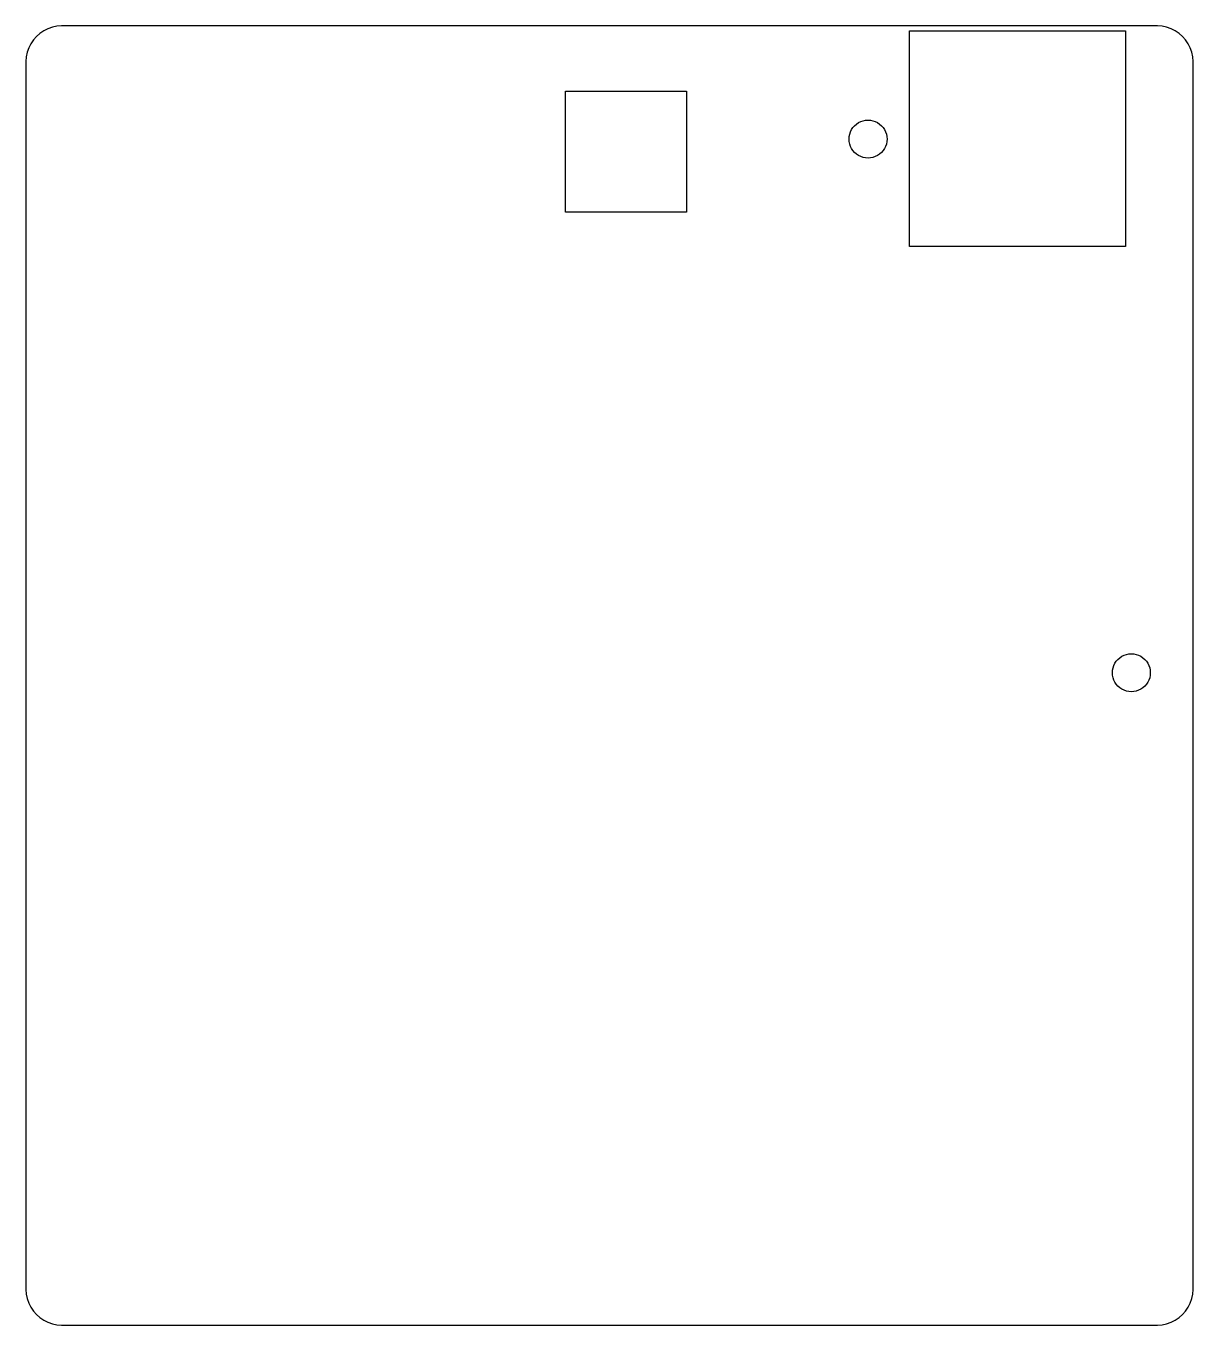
# Model space of a CAD drawing. Header units: metres. Extents: x 1.2 to 50.4, y 89.3 to 144.1.
import ezdxf

# ---------------------------------------------------------------- set-up
doc = ezdxf.new("R2010")
doc.units = ezdxf.units.M

msp = doc.modelspace()

# ---------------------------------------------------------------- linework, layer by layer
for p, q in [((2.5042, 144.056), (2.31177, 144.018)), ((2.7, 144.069), (2.5042, 144.056)), ((48.9, 144.069), (2.7, 144.069)), ((49.0958, 144.056), (48.9, 144.069)), ((49.2882, 144.018), (49.0958, 144.056)), ((1.63933, 143.63), (1.50996, 143.482)), ((1.78685, 143.759), (1.63933, 143.63)), ((1.95, 143.868), (1.78685, 143.759)), ((2.12596, 143.955), (1.95, 143.868)), ((2.31177, 144.018), (2.12596, 143.955)), ((38.45, 134.769), (38.45, 143.869)), ((38.45, 143.869), (47.55, 143.869)), ((47.55, 143.869), (47.55, 134.769)), ((49.474, 143.955), (49.2882, 144.018)), ((49.65, 143.868), (49.474, 143.955)), ((49.8131, 143.759), (49.65, 143.868)), ((49.9606, 143.63), (49.8131, 143.759)), ((50.09, 143.482), (49.9606, 143.63)), ((1.2511, 142.958), (1.21283, 142.765)), ((1.31418, 143.143), (1.2511, 142.958)), ((1.40096, 143.319), (1.31418, 143.143)), ((1.50996, 143.482), (1.40096, 143.319)), ((50.199, 143.319), (50.09, 143.482)), ((50.2858, 143.143), (50.199, 143.319)), ((50.3489, 142.958), (50.2858, 143.143)), ((50.3872, 142.765), (50.3489, 142.958)), ((1.21283, 142.765), (1.2, 142.569)), ((1.2, 142.569), (1.2, 90.8)), ((50.4, 142.569), (50.3872, 142.765)), ((50.4, 90.8), (50.4, 142.569)), ((23.95, 136.219), (23.95, 141.319)), ((23.95, 141.319), (29.05, 141.319)), ((29.05, 141.319), (29.05, 136.219)), ((35.9609, 139.606), (36.0072, 139.7)), ((36.0072, 139.7), (36.0653, 139.787)), ((36.0653, 139.787), (36.1343, 139.866)), ((36.1343, 139.866), (36.213, 139.935)), ((36.213, 139.935), (36.3, 139.993)), ((36.3, 139.993), (36.3938, 140.039)), ((36.3938, 140.039), (36.4929, 140.073)), ((36.4929, 140.073), (36.5956, 140.093)), ((36.5956, 140.093), (36.7, 140.1)), ((36.7, 140.1), (36.8044, 140.093)), ((36.8044, 140.093), (36.907, 140.073)), ((36.907, 140.073), (37.0061, 140.039)), ((37.0061, 140.039), (37.1, 139.993)), ((37.1, 139.993), (37.187, 139.935)), ((37.187, 139.935), (37.2657, 139.866)), ((37.2657, 139.866), (37.3347, 139.787)), ((37.3347, 139.787), (37.3928, 139.7)), ((37.3928, 139.7), (37.4391, 139.606)), ((35.9, 139.3), (35.9068, 139.404)), ((35.9068, 139.196), (35.9, 139.3)), ((35.9068, 139.404), (35.9272, 139.507)), ((35.9272, 139.093), (35.9068, 139.196)), ((35.9272, 139.507), (35.9609, 139.606)), ((37.4391, 139.606), (37.4727, 139.507)), ((37.4727, 139.507), (37.4931, 139.404)), ((37.4931, 139.196), (37.4727, 139.093)), ((37.4931, 139.404), (37.5, 139.3)), ((37.5, 139.3), (37.4931, 139.196)), ((35.9609, 138.994), (35.9272, 139.093)), ((36.0072, 138.9), (35.9609, 138.994)), ((36.0653, 138.813), (36.0072, 138.9)), ((36.1343, 138.734), (36.0653, 138.813)), ((36.213, 138.665), (36.1343, 138.734)), ((36.3, 138.607), (36.213, 138.665)), ((36.3938, 138.561), (36.3, 138.607)), ((37.1, 138.607), (37.0061, 138.561)), ((37.187, 138.665), (37.1, 138.607)), ((37.2657, 138.734), (37.187, 138.665)), ((37.3347, 138.813), (37.2657, 138.734)), ((37.3928, 138.9), (37.3347, 138.813)), ((37.4391, 138.994), (37.3928, 138.9)), ((37.4727, 139.093), (37.4391, 138.994)), ((36.4929, 138.527), (36.3938, 138.561)), ((36.5956, 138.507), (36.4929, 138.527)), ((36.7, 138.5), (36.5956, 138.507)), ((36.8044, 138.507), (36.7, 138.5)), ((36.907, 138.527), (36.8044, 138.507)), ((37.0061, 138.561), (36.907, 138.527)), ((29.05, 136.219), (23.95, 136.219)), ((47.55, 134.769), (38.45, 134.769)), ((47.1072, 117.2), (47.1653, 117.287)), ((47.1653, 117.287), (47.2343, 117.366)), ((47.2343, 117.366), (47.313, 117.435)), ((47.313, 117.435), (47.4, 117.493)), ((47.4, 117.493), (47.4939, 117.539)), ((47.4939, 117.539), (47.5929, 117.573)), ((47.5929, 117.573), (47.6956, 117.593)), ((47.6956, 117.593), (47.8, 117.6)), ((47.8, 117.6), (47.9044, 117.593)), ((47.9044, 117.593), (48.007, 117.573)), ((48.007, 117.573), (48.1061, 117.539)), ((48.1061, 117.539), (48.2, 117.493)), ((48.2, 117.493), (48.287, 117.435)), ((48.287, 117.435), (48.3657, 117.366)), ((48.3657, 117.366), (48.4347, 117.287)), ((48.4347, 117.287), (48.4928, 117.2)), ((47, 116.8), (47.0068, 116.904)), ((47.0068, 116.696), (47, 116.8)), ((47.0068, 116.904), (47.0273, 117.007)), ((47.0273, 116.593), (47.0068, 116.696)), ((47.0273, 117.007), (47.0609, 117.106)), ((47.0609, 117.106), (47.1072, 117.2)), ((48.4928, 117.2), (48.5391, 117.106)), ((48.5391, 117.106), (48.5727, 117.007)), ((48.5727, 117.007), (48.5932, 116.904)), ((48.5932, 116.696), (48.5727, 116.593)), ((48.5932, 116.904), (48.6, 116.8)), ((48.6, 116.8), (48.5932, 116.696)), ((47.0609, 116.494), (47.0273, 116.593)), ((47.1072, 116.4), (47.0609, 116.494)), ((47.1653, 116.313), (47.1072, 116.4)), ((47.2343, 116.234), (47.1653, 116.313)), ((47.313, 116.165), (47.2343, 116.234)), ((47.4, 116.107), (47.313, 116.165)), ((48.287, 116.165), (48.2, 116.107)), ((48.3657, 116.234), (48.287, 116.165)), ((48.4347, 116.313), (48.3657, 116.234)), ((48.4928, 116.4), (48.4347, 116.313)), ((48.5391, 116.494), (48.4928, 116.4)), ((48.5727, 116.593), (48.5391, 116.494)), ((47.4939, 116.061), (47.4, 116.107)), ((47.5929, 116.027), (47.4939, 116.061)), ((47.6956, 116.007), (47.5929, 116.027)), ((47.8, 116), (47.6956, 116.007)), ((47.9044, 116.007), (47.8, 116)), ((48.007, 116.027), (47.9044, 116.007)), ((48.1061, 116.061), (48.007, 116.027)), ((48.2, 116.107), (48.1061, 116.061)), ((1.2, 90.8), (1.21283, 90.6042)), ((1.21283, 90.6042), (1.2511, 90.4118)), ((1.2511, 90.4118), (1.31418, 90.226)), ((50.2858, 90.226), (50.3489, 90.4118)), ((50.3489, 90.4118), (50.3872, 90.6042)), ((50.3872, 90.6042), (50.4, 90.8)), ((1.31418, 90.226), (1.40096, 90.05)), ((1.40096, 90.05), (1.50996, 89.8869)), ((1.50996, 89.8869), (1.63933, 89.7393)), ((49.9606, 89.7393), (50.09, 89.8869)), ((50.09, 89.8869), (50.199, 90.05)), ((50.199, 90.05), (50.2858, 90.226)), ((1.63933, 89.7393), (1.78685, 89.61)), ((1.78685, 89.61), (1.95, 89.501)), ((1.95, 89.501), (2.12596, 89.4142)), ((2.12596, 89.4142), (2.31177, 89.3511)), ((2.31177, 89.3511), (2.5042, 89.3128)), ((2.5042, 89.3128), (2.7, 89.3)), ((2.7, 89.3), (48.9, 89.3)), ((48.9, 89.3), (49.0958, 89.3128)), ((49.0958, 89.3128), (49.2882, 89.3511)), ((49.2882, 89.3511), (49.474, 89.4142)), ((49.474, 89.4142), (49.65, 89.501)), ((49.65, 89.501), (49.8131, 89.61)), ((49.8131, 89.61), (49.9606, 89.7393))]:
    msp.add_line(p, q)

doc.saveas('drawing.dxf')
